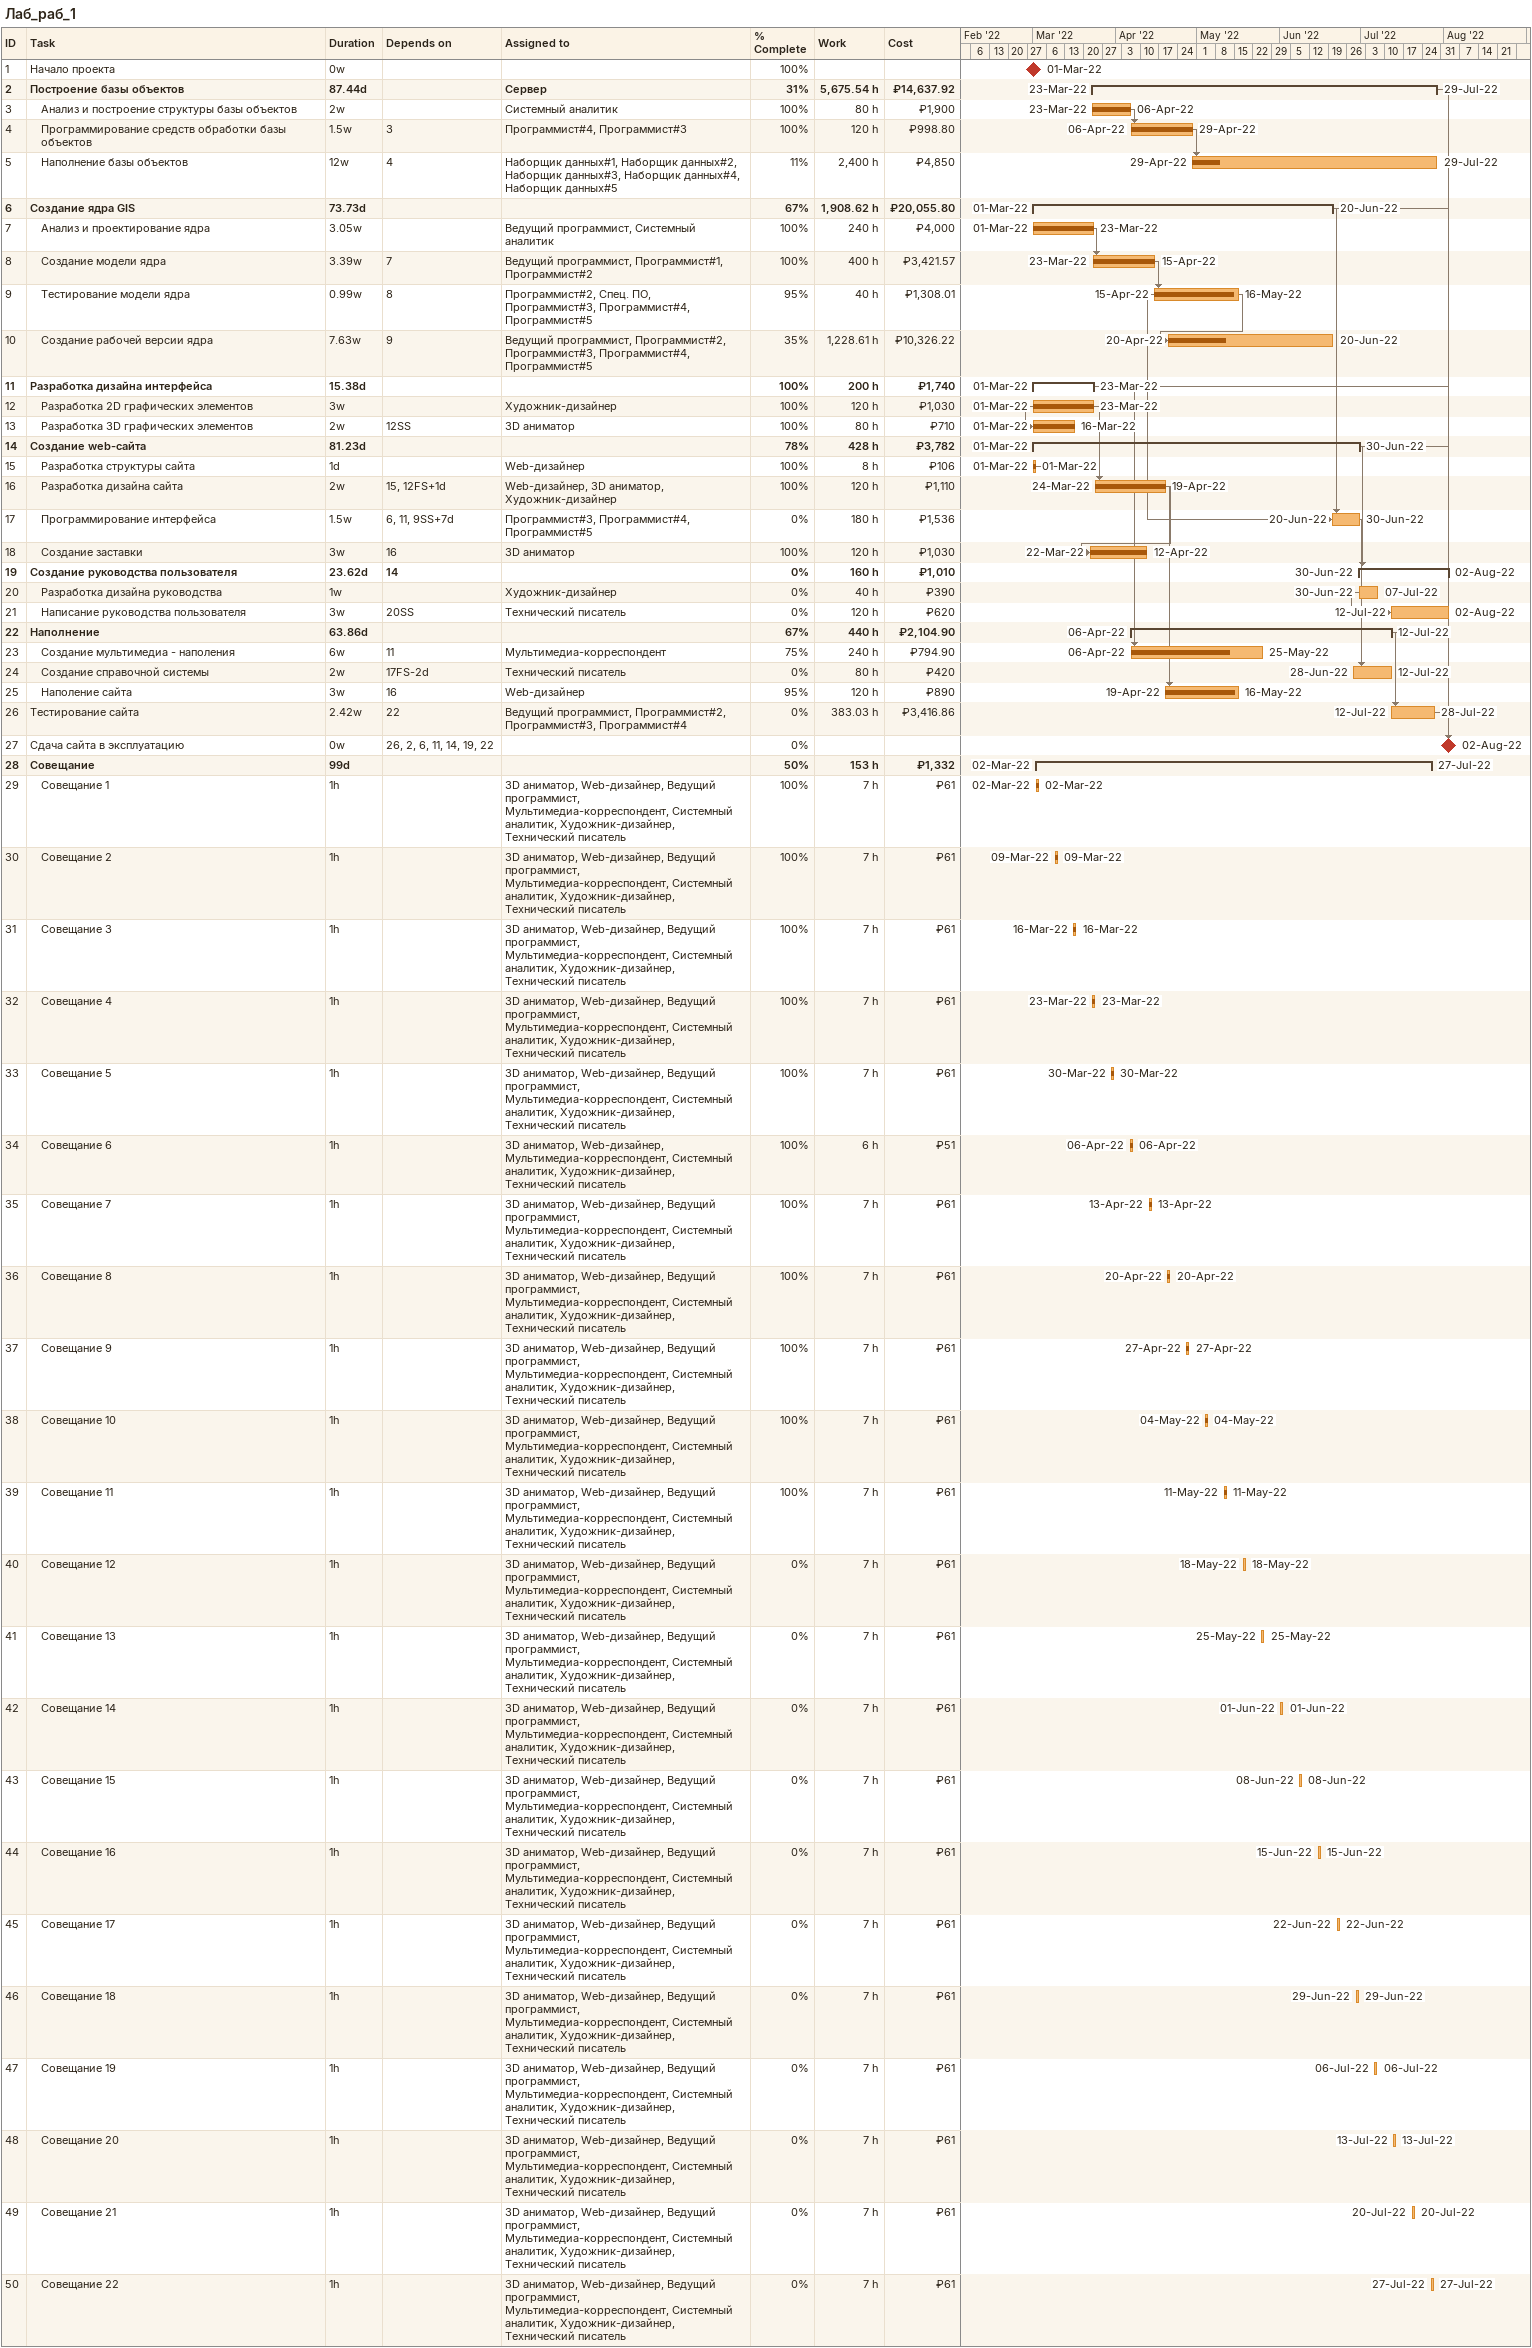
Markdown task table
Лаб_раб_1

| ID | Level | Task | Duration | Start | Finish | Predecessors | Resources | % complete | Work (h) | Cost (₽) |
|---|---|---|---|---|---|---|---|---|---|---|
| 1 | 1 | Начало проекта | 0w | 2022-03-01 | 2022-03-01 |  |  | 100 |  |  |
| 2 | 1 | **Построение базы объектов** | 87.44d | 2022-03-23 | 2022-07-29 |  | Сервер | 31 | 5675.54 | 14637.92 |
| 3 | 2 | Анализ и построение структуры базы объектов | 2w | 2022-03-23 | 2022-04-06 |  | Системный аналитик | 100 | 80 | 1900 |
| 4 | 2 | Программирование средств обработки базы объектов | 1.5w | 2022-04-06 | 2022-04-29 | 3 | Программист#4, Программист#3 | 100 | 120 | 998.80 |
| 5 | 2 | Наполнение базы объектов | 12w | 2022-04-29 | 2022-07-29 | 4 | Наборщик данных#1, Наборщик данных#2, Наборщик данных#3, Наборщик данных#4, Наборщик данных#5 | 11 | 2400 | 4850 |
| 6 | 1 | **Создание ядра GIS** | 73.73d | 2022-03-01 | 2022-06-20 |  |  | 67 | 1908.62 | 20055.80 |
| 7 | 2 | Анализ и проектирование ядра | 3.05w | 2022-03-01 | 2022-03-23 |  | Ведущий программист, Системный аналитик | 100 | 240 | 4000 |
| 8 | 2 | Создание модели ядра | 3.39w | 2022-03-23 | 2022-04-15 | 7 | Ведущий программист, Программист#1, Программист#2 | 100 | 400 | 3421.57 |
| 9 | 2 | Тестирование модели ядра | 0.99w | 2022-04-15 | 2022-05-16 | 8 | Программист#2, Спец. ПО, Программист#3, Программист#4, Программист#5 | 95 | 40 | 1308.01 |
| 10 | 2 | Создание рабочей версии ядра | 7.63w | 2022-04-20 | 2022-06-20 | 9 | Ведущий программист, Программист#2, Программист#3, Программист#4, Программист#5 | 35 | 1228.61 | 10326.22 |
| 11 | 1 | **Разработка дизайна интерфейса** | 15.38d | 2022-03-01 | 2022-03-23 |  |  | 100 | 200 | 1740 |
| 12 | 2 | Разработка 2D графических элементов | 3w | 2022-03-01 | 2022-03-23 |  | Художник-дизайнер | 100 | 120 | 1030 |
| 13 | 2 | Разработка 3D графических элементов | 2w | 2022-03-01 | 2022-03-16 | 12SS | 3D аниматор | 100 | 80 | 710 |
| 14 | 1 | **Создание web-сайта** | 81.23d | 2022-03-01 | 2022-06-30 |  |  | 78 | 428 | 3782 |
| 15 | 2 | Разработка структуры сайта | 1d | 2022-03-01 | 2022-03-01 |  | Web-дизайнер | 100 | 8 | 106 |
| 16 | 2 | Разработка дизайна сайта | 2w | 2022-03-24 | 2022-04-19 | 15, 12FS+1d | Web-дизайнер, 3D аниматор, Художник-дизайнер | 100 | 120 | 1110 |
| 17 | 2 | Программирование интерфейса | 1.5w | 2022-06-20 | 2022-06-30 | 6, 11, 9SS+7d | Программист#3, Программист#4, Программист#5 | 0 | 180 | 1536 |
| 18 | 2 | Создание заставки | 3w | 2022-03-22 | 2022-04-12 | 16 | 3D аниматор | 100 | 120 | 1030 |
| 19 | 1 | **Создание руководства пользователя** | 23.62d | 2022-06-30 | 2022-08-02 | 14 |  | 0 | 160 | 1010 |
| 20 | 2 | Разработка дизайна руководства | 1w | 2022-06-30 | 2022-07-07 |  | Художник-дизайнер | 0 | 40 | 390 |
| 21 | 2 | Написание руководства пользователя | 3w | 2022-07-12 | 2022-08-02 | 20SS | Технический писатель | 0 | 120 | 620 |
| 22 | 1 | **Наполнение** | 63.86d | 2022-04-06 | 2022-07-12 |  |  | 67 | 440 | 2104.90 |
| 23 | 2 | Создание мультимедиа - наполения | 6w | 2022-04-06 | 2022-05-25 | 11 | Мультимедиа-корреспондент | 75 | 240 | 794.90 |
| 24 | 2 | Создание справочной системы | 2w | 2022-06-28 | 2022-07-12 | 17FS-2d | Технический писатель | 0 | 80 | 420 |
| 25 | 2 | Наполение сайта | 3w | 2022-04-19 | 2022-05-16 | 16 | Web-дизайнер | 95 | 120 | 890 |
| 26 | 1 | Тестирование сайта | 2.42w | 2022-07-12 | 2022-07-28 | 22 | Ведущий программист, Программист#2, Программист#3, Программист#4 | 0 | 383.03 | 3416.86 |
| 27 | 1 | Сдача сайта в эксплуатацию | 0w | 2022-08-02 | 2022-08-02 | 26, 2, 6, 11, 14, 19, 22 |  | 0 |  |  |
| 28 | 1 | **Совещание** | 99d | 2022-03-02 | 2022-07-27 |  |  | 50 | 153 | 1332 |
| 29 | 2 | Совещание 1 | 1h | 2022-03-02 | 2022-03-02 |  | 3D аниматор, Web-дизайнер, Ведущий программист, Мультимедиа-корреспондент, Системный аналитик, Художник-дизайнер, Технический писатель | 100 | 7 | 61 |
| 30 | 2 | Совещание 2 | 1h | 2022-03-09 | 2022-03-09 |  | 3D аниматор, Web-дизайнер, Ведущий программист, Мультимедиа-корреспондент, Системный аналитик, Художник-дизайнер, Технический писатель | 100 | 7 | 61 |
| 31 | 2 | Совещание 3 | 1h | 2022-03-16 | 2022-03-16 |  | 3D аниматор, Web-дизайнер, Ведущий программист, Мультимедиа-корреспондент, Системный аналитик, Художник-дизайнер, Технический писатель | 100 | 7 | 61 |
| 32 | 2 | Совещание 4 | 1h | 2022-03-23 | 2022-03-23 |  | 3D аниматор, Web-дизайнер, Ведущий программист, Мультимедиа-корреспондент, Системный аналитик, Художник-дизайнер, Технический писатель | 100 | 7 | 61 |
| 33 | 2 | Совещание 5 | 1h | 2022-03-30 | 2022-03-30 |  | 3D аниматор, Web-дизайнер, Ведущий программист, Мультимедиа-корреспондент, Системный аналитик, Художник-дизайнер, Технический писатель | 100 | 7 | 61 |
| 34 | 2 | Совещание 6 | 1h | 2022-04-06 | 2022-04-06 |  | 3D аниматор, Web-дизайнер, Мультимедиа-корреспондент, Системный аналитик, Художник-дизайнер, Технический писатель | 100 | 6 | 51 |
| 35 | 2 | Совещание 7 | 1h | 2022-04-13 | 2022-04-13 |  | 3D аниматор, Web-дизайнер, Ведущий программист, Мультимедиа-корреспондент, Системный аналитик, Художник-дизайнер, Технический писатель | 100 | 7 | 61 |
| 36 | 2 | Совещание 8 | 1h | 2022-04-20 | 2022-04-20 |  | 3D аниматор, Web-дизайнер, Ведущий программист, Мультимедиа-корреспондент, Системный аналитик, Художник-дизайнер, Технический писатель | 100 | 7 | 61 |
| 37 | 2 | Совещание 9 | 1h | 2022-04-27 | 2022-04-27 |  | 3D аниматор, Web-дизайнер, Ведущий программист, Мультимедиа-корреспондент, Системный аналитик, Художник-дизайнер, Технический писатель | 100 | 7 | 61 |
| 38 | 2 | Совещание 10 | 1h | 2022-05-04 | 2022-05-04 |  | 3D аниматор, Web-дизайнер, Ведущий программист, Мультимедиа-корреспондент, Системный аналитик, Художник-дизайнер, Технический писатель | 100 | 7 | 61 |
| 39 | 2 | Совещание 11 | 1h | 2022-05-11 | 2022-05-11 |  | 3D аниматор, Web-дизайнер, Ведущий программист, Мультимедиа-корреспондент, Системный аналитик, Художник-дизайнер, Технический писатель | 100 | 7 | 61 |
| 40 | 2 | Совещание 12 | 1h | 2022-05-18 | 2022-05-18 |  | 3D аниматор, Web-дизайнер, Ведущий программист, Мультимедиа-корреспондент, Системный аналитик, Художник-дизайнер, Технический писатель | 0 | 7 | 61 |
| 41 | 2 | Совещание 13 | 1h | 2022-05-25 | 2022-05-25 |  | 3D аниматор, Web-дизайнер, Ведущий программист, Мультимедиа-корреспондент, Системный аналитик, Художник-дизайнер, Технический писатель | 0 | 7 | 61 |
| 42 | 2 | Совещание 14 | 1h | 2022-06-01 | 2022-06-01 |  | 3D аниматор, Web-дизайнер, Ведущий программист, Мультимедиа-корреспондент, Системный аналитик, Художник-дизайнер, Технический писатель | 0 | 7 | 61 |
| 43 | 2 | Совещание 15 | 1h | 2022-06-08 | 2022-06-08 |  | 3D аниматор, Web-дизайнер, Ведущий программист, Мультимедиа-корреспондент, Системный аналитик, Художник-дизайнер, Технический писатель | 0 | 7 | 61 |
| 44 | 2 | Совещание 16 | 1h | 2022-06-15 | 2022-06-15 |  | 3D аниматор, Web-дизайнер, Ведущий программист, Мультимедиа-корреспондент, Системный аналитик, Художник-дизайнер, Технический писатель | 0 | 7 | 61 |
| 45 | 2 | Совещание 17 | 1h | 2022-06-22 | 2022-06-22 |  | 3D аниматор, Web-дизайнер, Ведущий программист, Мультимедиа-корреспондент, Системный аналитик, Художник-дизайнер, Технический писатель | 0 | 7 | 61 |
| 46 | 2 | Совещание 18 | 1h | 2022-06-29 | 2022-06-29 |  | 3D аниматор, Web-дизайнер, Ведущий программист, Мультимедиа-корреспондент, Системный аналитик, Художник-дизайнер, Технический писатель | 0 | 7 | 61 |
| 47 | 2 | Совещание 19 | 1h | 2022-07-06 | 2022-07-06 |  | 3D аниматор, Web-дизайнер, Ведущий программист, Мультимедиа-корреспондент, Системный аналитик, Художник-дизайнер, Технический писатель | 0 | 7 | 61 |
| 48 | 2 | Совещание 20 | 1h | 2022-07-13 | 2022-07-13 |  | 3D аниматор, Web-дизайнер, Ведущий программист, Мультимедиа-корреспондент, Системный аналитик, Художник-дизайнер, Технический писатель | 0 | 7 | 61 |
| 49 | 2 | Совещание 21 | 1h | 2022-07-20 | 2022-07-20 |  | 3D аниматор, Web-дизайнер, Ведущий программист, Мультимедиа-корреспондент, Системный аналитик, Художник-дизайнер, Технический писатель | 0 | 7 | 61 |
| 50 | 2 | Совещание 22 | 1h | 2022-07-27 | 2022-07-27 |  | 3D аниматор, Web-дизайнер, Ведущий программист, Мультимедиа-корреспондент, Системный аналитик, Художник-дизайнер, Технический писатель | 0 | 7 | 61 |
